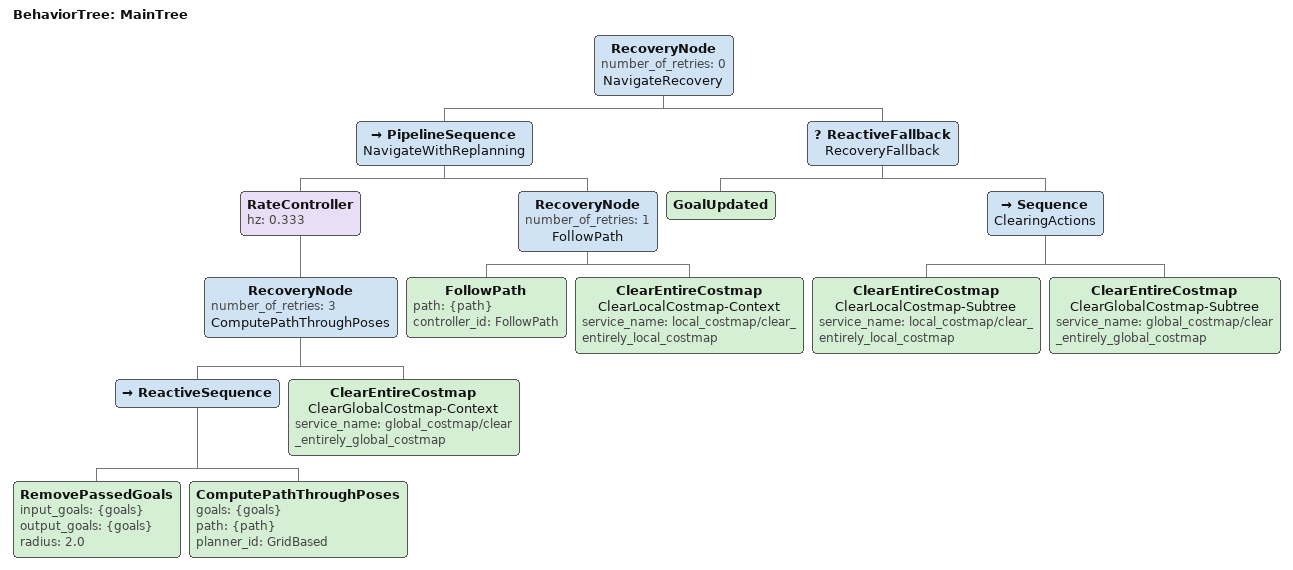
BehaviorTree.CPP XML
<root main_tree_to_execute="MainTree">
  <BehaviorTree ID="MainTree">
    <!-- [비활성화] Recovery retries를 0으로 설정하여 recovery behavior 완전 차단 -->
    <RecoveryNode number_of_retries="0" name="NavigateRecovery">
      <PipelineSequence name="NavigateWithReplanning">
        <RateController hz="0.333">
          <RecoveryNode number_of_retries="3" name="ComputePathThroughPoses">
            <ReactiveSequence>
              <RemovePassedGoals input_goals="{goals}" output_goals="{goals}" radius="2.0"/>
              <ComputePathThroughPoses goals="{goals}" path="{path}" planner_id="GridBased"/>
            </ReactiveSequence>
            <ClearEntireCostmap name="ClearGlobalCostmap-Context" service_name="global_costmap/clear_entirely_global_costmap"/>
          </RecoveryNode>
        </RateController>
        <RecoveryNode number_of_retries="1" name="FollowPath">
          <FollowPath path="{path}" controller_id="FollowPath"/>
          <ClearEntireCostmap name="ClearLocalCostmap-Context" service_name="local_costmap/clear_entirely_local_costmap"/>
        </RecoveryNode>
      </PipelineSequence>
      <ReactiveFallback name="RecoveryFallback">
        <GoalUpdated/>
        <!-- [비활성화] Recovery Actions (Spin, BackUp, Wait) 제거 -->
        <!-- FreeAvoid 환경에서는 recovery behavior가 오히려 방해됨 -->
        <Sequence name="ClearingActions">
          <ClearEntireCostmap name="ClearLocalCostmap-Subtree" service_name="local_costmap/clear_entirely_local_costmap"/>
          <ClearEntireCostmap name="ClearGlobalCostmap-Subtree" service_name="global_costmap/clear_entirely_global_costmap"/>
        </Sequence>
      </ReactiveFallback>
    </RecoveryNode>
  </BehaviorTree>
</root>
